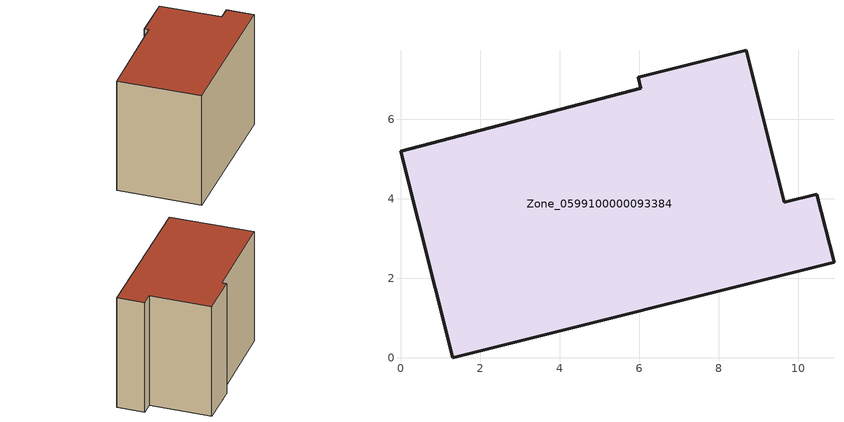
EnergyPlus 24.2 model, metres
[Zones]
Zone_0599100000093384
 floor ground (C_G): 0,5.2 6.04,6.78 5.98,7.05 8.69,7.74 9.65,3.91 10.47,4.12 10.9,2.4 1.31,0 z0
 wall outside (C_F): 6.04,6.78 0,5.2 1.31,0 10.9,2.4 10.47,4.12 9.65,3.91 8.69,7.74 5.98,7.05 6.04,6.78 z0:7.63
 roof outside (C_R): 10.47,4.12 9.65,3.91 8.69,7.74 5.98,7.05 6.04,6.78 0,5.2 1.31,0 10.9,2.4 z7.63
[BUILDING]
Pand.0599100000093384: North Axis=0; Terrain=City; Loads Convergence Tolerance Value=0.04; Temperature Convergence Tolerance Value=0.4; Solar Distribution=FullExterior; Maximum Number of Warmup Days=25; Minimum Number of Warmup Days=1
[Site:Location]
Rotterdam.The.Hague.AP_ZH_NLD Design_Conditions: Latitude=51.96; Longitude=4.45; Time Zone=1; Elevation=-4.5
[SITE:GROUNDTEMPERATURE:BUILDINGSURFACE]
18, 18, 18, 18, 18, 18, 18, 18, 18, 18, 18, 18
[MATERIAL] Thermal Absorptance=0.9; Solar Absorptance=0.7; Visible Absorptance=0.7
Name | Roughness | Thickness | Conductivity | Density | Specific Heat
G.TI.1975-1991 | MediumSmooth | 0.15 | 0.288461 | 540 | 1210
F.TI.1975-1991 | Rough | 0.3 | 0.230769 | 1920 | 840
R.TI.1975-1991 | MediumRough | 0.2 | 0.153846 | 1500 | 1000
[CONSTRUCTION]
C_G: G.TI.1975-1991
C_F: F.TI.1975-1991
C_R: R.TI.1975-1991
[ZONE]
Zone_0599100000093384: Type=1; Multiplier=1; Ceiling Height=Autocalculate; Volume=Autocalculate; Floor Area=autocalculate; Part of Total Floor Area=Yes
[ZONEINFILTRATION:DESIGNFLOWRATE]
Infil_Zone_0599100000093384: Zone or ZoneList or Space or SpaceList=Zone_0599100000093384; Schedule=AlwaysOn; Design Flow Rate Calculation Method=Flow/Area; Flow Rate per Floor Area=0.003; Constant Term Coefficient=1; Temperature Term Coefficient=0; Velocity Term Coefficient=0; Velocity Squared Term Coefficient=0
[HVACTEMPLATE:ZONE:IDEALLOADSAIRSYSTEM]
Zone_0599100000093384: Maximum Heating Supply Air Temperature=50; Minimum Cooling Supply Air Temperature=13; Maximum Heating Supply Air Humidity Ratio=0.0156; Minimum Cooling Supply Air Humidity Ratio=0.0077; Heating Limit=NoLimit; Cooling Limit=NoLimit; Dehumidification Control Type=ConstantSensibleHeatRatio; Cooling Sensible Heat Ratio=0.7; Dehumidification Setpoint=60; Humidification Control Type=None; Humidification Setpoint=30; Outdoor Air Method=None; Outdoor Air Flow Rate per Person=0.00944; Outdoor Air Flow Rate per Zone Floor Area=0; Outdoor Air Flow Rate per Zone=0; Demand Controlled Ventilation Type=None; Outdoor Air Economizer Type=NoEconomizer; Heat Recovery Type=None; Sensible Heat Recovery Effectiveness=0.7; Latent Heat Recovery Effectiveness=0.65
[ZONECONTROL:THERMOSTAT]
ThermostatControl_Zone_0599100000093384: Zone or ZoneList=Zone_0599100000093384; Control Type Schedule=DualSetpointControlType; Control 1=Thermostat_Zone_0599100000093384; Temperature Difference Between Cutout And Setpoint=0
[THERMOSTATSETPOINT:DUALSETPOINT]
Thermostat_Zone_0599100000093384: Heating Setpoint Temperature Schedule=HeatingSetpoint_Zone_0599100000093384; Cooling Setpoint Temperature Schedule=CoolingSetpoint_Zone_0599100000093384
[SCHEDULE:COMPACT]
HeatingSetpoint_Zone_0599100000093384: Through: 12/31, For: AllDays, Until: 24:00, 21
CoolingSetpoint_Zone_0599100000093384: Through: 12/31, For: AllDays, Until: 24:00, 24
DualSetpointControlType: Through: 12/31, For: AllDays, Until: 24:00, 4
AlwaysOn: Through: 12/31, For: AllDays, Until: 24:00, 1
